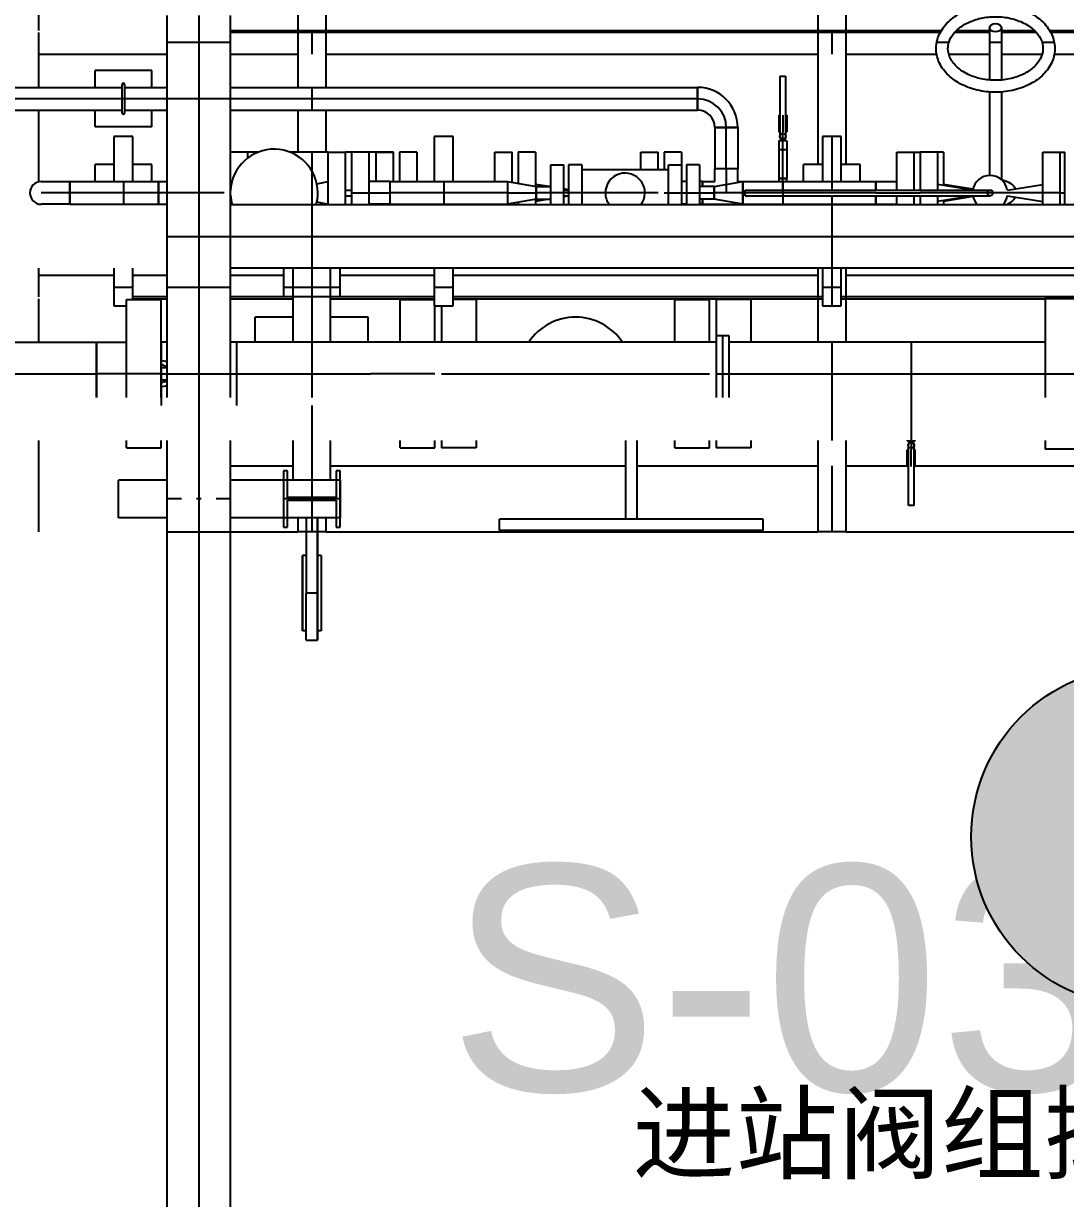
# Model space of a CAD drawing. Header units: inches. Extents: x 517790 to 538444, y 301815 to 302461.
# Drawn here: x 517888.781 to 517891.391, y 302319.896 to 302322.84 of the extents above; entities that cross this region are included whole.
import ezdxf

# ---------------------------------------------------------------- set-up
doc = ezdxf.new("R2010")
doc.units = ezdxf.units.IN
doc.header["$MEASUREMENT"] = 0
doc.layers.add('电气-接地设计-接地线', color=3, linetype='接地线')
doc.layers.add('硅胶总平面底图 工艺装置区', color=253, linetype='Continuous')
doc.styles.add('EESLTYPE', font='TXT.shx')
doc.styles.get("Standard").update_dxf_attribs({"font": 'arial.ttf'})
doc.linetypes.add('接地线', pattern='A,500,["/",EESLTYPE,S=200,R=0,X=0,Y=-100],-200,60,-200', length=960)

# ---------------------------------------------------------------- blocks, each defined once
blk = doc.blocks.new('PTJD2')
at = {"linetype": 'Continuous'}
blk.add_hatch(color=0, dxfattribs=at).paths.add_polyline_path([(150, 0, 1), (-150, 0, 1)])
at = {"color": 0, "linetype": 'Continuous'}
blk.add_circle((0, 0), 150, dxfattribs=at)

msp = doc.modelspace()

# ---------------------------------------------------------------- linework, layer by layer
at = {"layer": '硅胶总平面底图 工艺装置区', "color": 253, "linetype": 'Continuous', "lineweight": -3}
for p, q in [((517888.8187, 302323.344), (517888.8187, 302322.8231)), ((517889.4677, 302322.9971), (517889.4677, 302322.6802)), ((517890.7704, 302322.9971), (517890.7704, 302322.4866)), ((517890.8412, 302322.9971), (517890.8412, 302322.4866)), ((517889.5385, 302322.8907), (517889.5385, 302322.6802)), ((517889.1405, 302321.9033), (517889.1405, 302322.8608)), ((517889.2199, 302322.8608), (517889.2199, 302321.9033)), ((517889.2993, 302321.9033), (517889.2993, 302322.8608)), ((517888.8187, 302322.8174), (517888.8187, 302322.6802)), ((517889.2993, 302322.8231), (517891.0804, 302322.8231)), ((517891.0772, 302322.8174), (517889.2993, 302322.8174)), ((517889.5031, 302322.8231), (517889.5031, 302322.7636)), ((517890.8058, 302322.8231), (517890.8058, 302322.7636)), ((517891.201, 302322.8174), (517891.113, 302322.8174)), ((517891.1184, 302322.8231), (517891.201, 302322.8231)), ((517891.201, 302322.8296), (517891.201, 302322.6986)), ((517891.2307, 302322.8296), (517891.2307, 302322.6986)), ((517891.2307, 302322.8231), (517891.3133, 302322.8231)), ((517891.3187, 302322.8174), (517891.2307, 302322.8174)), ((517891.3513, 302322.8231), (517891.5153, 302322.8231)), ((517891.5179, 302322.8174), (517891.3545, 302322.8174)), ((517889.1405, 302322.7934), (517889.2993, 302322.7934)), ((517891.0687, 302322.7934), (517891.0993, 302322.7934)), ((517891.201, 302322.7934), (517891.2307, 302322.7934)), ((517891.3324, 302322.7934), (517891.363, 302322.7934)), ((517888.8187, 302322.7636), (517889.1405, 302322.7636)), ((517889.2993, 302322.7636), (517889.4677, 302322.7636)), ((517889.5385, 302322.7636), (517890.7704, 302322.7636)), ((517890.8412, 302322.7636), (517891.0684, 302322.7636)), ((517891.0988, 302322.7636), (517891.201, 302322.7636)), ((517891.2307, 302322.7636), (517891.3329, 302322.7636)), ((517891.3633, 302322.7636), (517891.5458, 302322.7636)), ((517889.1019, 302322.7226), (517888.9603, 302322.7226)), ((517888.9603, 302322.6802), (517888.9603, 302322.7226)), ((517889.1019, 302322.6802), (517889.1019, 302322.7226)), ((517890.676, 302322.7084), (517890.6831, 302322.7084)), ((517890.676, 302322.7084), (517890.676, 302322.5574)), ((517890.6831, 302322.7084), (517890.6902, 302322.7084)), ((517890.6902, 302322.7084), (517890.6902, 302322.5574)), ((517888.7521, 302322.6802), (517889.0283, 302322.6802)), ((517889.0283, 302322.6159), (517889.0283, 302322.6876)), ((517889.034, 302322.6876), (517889.034, 302322.6159)), ((517889.034, 302322.6802), (517889.1405, 302322.6802)), ((517889.2993, 302322.6802), (517890.4696, 302322.6802)), ((517889.5031, 302322.6802), (517889.5031, 302322.6233)), ((517890.4696, 302322.6233), (517890.4696, 302322.6802)), ((517890.4696, 302322.6802), (517890.4696, 302322.6233)), ((517891.201, 302322.6688), (517891.201, 302322.4596)), ((517891.2307, 302322.6688), (517891.2307, 302322.4492)), ((517889.0283, 302322.6518), (517888.7521, 302322.6518)), ((517889.034, 302322.6518), (517889.0283, 302322.6518)), ((517889.1405, 302322.6518), (517889.034, 302322.6518)), ((517889.2993, 302322.6518), (517889.1405, 302322.6518)), ((517890.4696, 302322.6518), (517889.2993, 302322.6518)), ((517890.4696, 302322.6518), (517890.4696, 302322.6518)), ((517890.4696, 302322.6518), (517890.4696, 302322.6518)), ((517888.7521, 302322.6233), (517889.0283, 302322.6233)), ((517888.8187, 302322.6233), (517888.8187, 302322.4435)), ((517888.9603, 302322.581), (517888.9603, 302322.6233)), ((517889.034, 302322.6233), (517889.1405, 302322.6233)), ((517889.1019, 302322.581), (517889.1019, 302322.6233)), ((517889.2993, 302322.6233), (517890.4696, 302322.6233)), ((517889.4677, 302322.6233), (517889.4677, 302322.5177)), ((517889.5385, 302322.6233), (517889.5385, 302322.5177)), ((517890.673, 302322.6105), (517890.676, 302322.6105)), ((517890.673, 302322.6105), (517890.673, 302322.5685)), ((517890.6831, 302322.6105), (517890.6831, 302322.5685)), ((517890.6902, 302322.6105), (517890.6932, 302322.6105)), ((517890.6932, 302322.6105), (517890.6932, 302322.5685)), ((517889.1019, 302322.581), (517888.9603, 302322.581)), ((517890.57, 302322.5798), (517890.513, 302322.5798)), ((517890.513, 302322.5798), (517890.513, 302322.4757)), ((517890.513, 302322.5798), (517890.57, 302322.5798)), ((517890.5415, 302322.4757), (517890.5415, 302322.5798)), ((517890.5415, 302322.5798), (517890.5415, 302322.5798)), ((517890.5415, 302322.5798), (517890.5415, 302322.5798)), ((517890.57, 302322.5798), (517890.57, 302322.4757)), ((517890.676, 302322.5902), (517890.673, 302322.5902)), ((517890.6932, 302322.5902), (517890.6902, 302322.5902)), ((517889.0075, 302322.5574), (517889.0075, 302322.4442)), ((517889.0075, 302322.5574), (517889.0075, 302322.4442)), ((517889.0547, 302322.5574), (517889.0075, 302322.5574)), ((517889.0547, 302322.5574), (517889.0075, 302322.5574)), ((517889.0547, 302322.4442), (517889.0547, 302322.5574)), ((517889.0547, 302322.4442), (517889.0547, 302322.5574)), ((517889.8571, 302322.5574), (517889.8099, 302322.5574)), ((517889.8571, 302322.5574), (517889.8099, 302322.5574)), ((517889.8099, 302322.5574), (517889.8099, 302322.4442)), ((517889.8099, 302322.5574), (517889.8099, 302322.4442)), ((517889.8571, 302322.4442), (517889.8571, 302322.5574)), ((517889.8571, 302322.4442), (517889.8571, 302322.5574)), ((517890.673, 302322.5685), (517890.676, 302322.5685)), ((517890.6831, 302322.5462), (517890.673, 302322.5462)), ((517890.673, 302322.5462), (517890.673, 302322.4517)), ((517890.6807, 302322.5495), (517890.6797, 302322.5462)), ((517890.6831, 302322.5685), (517890.6831, 302322.5685)), ((517890.6831, 302322.5685), (517890.6831, 302322.5685)), ((517890.6831, 302322.5462), (517890.6831, 302322.5685)), ((517890.6831, 302322.5245), (517890.6831, 302322.5462)), ((517890.6932, 302322.5462), (517890.6831, 302322.5462)), ((517890.6855, 302322.5495), (517890.6865, 302322.5462)), ((517890.6902, 302322.5685), (517890.6932, 302322.5685)), ((517890.6932, 302322.5462), (517890.6932, 302322.4517)), ((517890.7822, 302322.5574), (517890.7822, 302322.4442)), ((517890.7822, 302322.5574), (517890.7822, 302322.4442)), ((517890.8294, 302322.5574), (517890.7822, 302322.5574)), ((517890.8294, 302322.5574), (517890.7822, 302322.5574)), ((517890.8058, 302322.5574), (517890.8058, 302322.4442)), ((517890.8294, 302322.4442), (517890.8294, 302322.5574)), ((517890.8294, 302322.4442), (517890.8294, 302322.5574)), ((517889.3417, 302322.5177), (517889.2993, 302322.5177)), ((517889.3686, 302322.5177), (517889.2993, 302322.5177)), ((517889.3417, 302322.5177), (517889.3417, 302322.5024)), ((517889.5437, 302322.5177), (517889.4488, 302322.5177)), ((517889.5031, 302322.5177), (517889.5031, 302322.0421)), ((517889.5437, 302322.4158), (517889.5437, 302322.5177)), ((517889.5437, 302322.5177), (517889.5871, 302322.5177)), ((517889.6022, 302322.5177), (517889.5871, 302322.5177)), ((517889.5871, 302322.4158), (517889.5871, 302322.5177)), ((517889.6022, 302322.5177), (517889.6022, 302322.4158)), ((517889.6457, 302322.5177), (517889.6022, 302322.5177)), ((517889.708, 302322.5177), (517889.6457, 302322.5177)), ((517889.6457, 302322.5177), (517889.6457, 302322.4158)), ((517889.6645, 302322.4442), (517889.6645, 302322.5177)), ((517889.6645, 302322.5177), (517889.708, 302322.5177)), ((517889.708, 302322.4442), (517889.708, 302322.5177)), ((517889.7231, 302322.5177), (517889.7231, 302322.4442)), ((517889.7665, 302322.5177), (517889.7231, 302322.5177)), ((517889.7665, 302322.5177), (517889.7665, 302322.4442)), ((517889.9612, 302322.4442), (517889.9612, 302322.5177)), ((517889.9612, 302322.5177), (517890.0047, 302322.5177)), ((517890.0047, 302322.4423), (517890.0047, 302322.5177)), ((517890.0198, 302322.5177), (517890.0198, 302322.4396)), ((517890.0632, 302322.5177), (517890.0198, 302322.5177)), ((517890.0632, 302322.5177), (517890.0632, 302322.4319)), ((517890.3271, 302322.4748), (517890.3271, 302322.5177)), ((517890.3271, 302322.5177), (517890.3706, 302322.5177)), ((517890.3706, 302322.4748), (517890.3706, 302322.5177)), ((517890.3857, 302322.5177), (517890.3857, 302322.4748)), ((517890.4291, 302322.5177), (517890.3857, 302322.5177)), ((517890.4291, 302322.5177), (517890.4291, 302322.4862)), ((517890.673, 302322.5245), (517890.6932, 302322.5245)), ((517890.6831, 302322.4517), (517890.6831, 302322.5245)), ((517890.9684, 302322.4228), (517890.9684, 302322.5177)), ((517890.9684, 302322.5177), (517891.0118, 302322.5177)), ((517891.0118, 302322.5177), (517891.0269, 302322.5177)), ((517891.0118, 302322.4228), (517891.0118, 302322.5177)), ((517891.0269, 302322.5177), (517891.0269, 302322.4228)), ((517891.0704, 302322.5177), (517891.0269, 302322.5177)), ((517891.0855, 302322.5177), (517891.0704, 302322.5177)), ((517891.0704, 302322.5177), (517891.0704, 302322.4228)), ((517891.0855, 302322.5177), (517891.0855, 302322.4878)), ((517891.3343, 302322.4158), (517891.3343, 302322.5177)), ((517891.3343, 302322.5177), (517891.3777, 302322.5177)), ((517891.3777, 302322.5177), (517891.3897, 302322.5177)), ((517891.3777, 302322.4158), (517891.3777, 302322.5177)), ((517891.3897, 302322.4878), (517891.3897, 302322.5177)), ((517889.0075, 302322.4866), (517888.9603, 302322.4866)), ((517888.9603, 302322.4442), (517888.9603, 302322.4866)), ((517889.1019, 302322.4866), (517889.0547, 302322.4866)), ((517889.1019, 302322.4442), (517889.1019, 302322.4866)), ((517890.1015, 302322.4158), (517890.1015, 302322.4862)), ((517890.1015, 302322.4862), (517890.1345, 302322.4862)), ((517890.1345, 302322.4158), (517890.1345, 302322.4862)), ((517890.1465, 302322.4862), (517890.1465, 302322.4158)), ((517890.1795, 302322.4862), (517890.1465, 302322.4862)), ((517890.1795, 302322.4862), (517890.1795, 302322.4158)), ((517890.3967, 302322.4158), (517890.3967, 302322.4862)), ((517890.3967, 302322.4862), (517890.4297, 302322.4862)), ((517890.4297, 302322.4158), (517890.4297, 302322.4862)), ((517890.4417, 302322.4862), (517890.4417, 302322.4158)), ((517890.4747, 302322.4862), (517890.4417, 302322.4862)), ((517890.4747, 302322.4862), (517890.4747, 302322.4158)), ((517890.7822, 302322.4866), (517890.735, 302322.4866)), ((517890.735, 302322.4442), (517890.735, 302322.4866)), ((517890.8766, 302322.4866), (517890.8294, 302322.4866)), ((517890.8766, 302322.4442), (517890.8766, 302322.4866)), ((517891.0855, 302322.4878), (517891.0855, 302322.4347)), ((517891.3897, 302322.3857), (517891.3897, 302322.4878)), ((517890.1795, 302322.4748), (517890.3967, 302322.4748)), ((517890.5415, 302322.4757), (517890.513, 302322.4757)), ((517890.513, 302322.4442), (517890.513, 302322.4757)), ((517890.57, 302322.4757), (517890.513, 302322.4757)), ((517890.5415, 302322.4757), (517890.5415, 302322.4757)), ((517890.5415, 302322.4757), (517890.5415, 302322.437)), ((517890.57, 302322.4757), (517890.5415, 302322.4757)), ((517890.57, 302322.4442), (517890.57, 302322.4757)), ((517888.8253, 302322.4442), (517888.8973, 302322.4442)), ((517888.8973, 302322.4442), (517888.8973, 302322.3873)), ((517888.8973, 302322.4442), (517889.1193, 302322.4442)), ((517888.8973, 302322.3873), (517888.8973, 302322.4442)), ((517889.0311, 302322.4442), (517889.0311, 302322.3873)), ((517889.1193, 302322.4442), (517889.1193, 302322.3873)), ((517889.1193, 302322.4158), (517889.1193, 302322.4442)), ((517889.1193, 302322.4442), (517889.1405, 302322.4442)), ((517889.3016, 302322.4384), (517889.2993, 302322.4388)), ((517889.5159, 302322.4384), (517889.5437, 302322.4442)), ((517889.5437, 302322.4158), (517889.5437, 302322.4442)), ((517889.6982, 302322.4442), (517889.6457, 302322.4442)), ((517889.6982, 302322.4442), (517889.6982, 302322.3873)), ((517889.6982, 302322.4442), (517889.9935, 302322.4442)), ((517889.6982, 302322.4442), (517889.6982, 302322.4158)), ((517889.8335, 302322.4442), (517889.8335, 302322.3873)), ((517889.9935, 302322.4442), (517889.9935, 302322.4158)), ((517889.9935, 302322.4442), (517890.0655, 302322.4315)), ((517889.9935, 302322.4442), (517889.9935, 302322.3873)), ((517890.098, 302322.4315), (517890.0632, 302322.4372)), ((517890.0655, 302322.4315), (517890.0655, 302322.4158)), ((517890.0655, 302322.4158), (517890.0655, 302322.4315)), ((517890.0655, 302322.4315), (517890.1015, 302322.4315)), ((517890.1465, 302322.4237), (517890.1345, 302322.4256)), ((517890.4417, 302322.4442), (517890.4297, 302322.4442)), ((517890.4816, 302322.4442), (517890.4747, 302322.4442)), ((517890.5107, 302322.4315), (517890.4747, 302322.4315)), ((517890.4816, 302322.4315), (517890.4816, 302322.4442)), ((517890.4816, 302322.4442), (517890.513, 302322.4442)), ((517890.4816, 302322.4442), (517890.4816, 302322.4315)), ((517890.5107, 302322.4315), (517890.5827, 302322.4442)), ((517890.5107, 302322.4315), (517890.5107, 302322.4158)), ((517890.5107, 302322.4158), (517890.5107, 302322.4315)), ((517890.5415, 302322.437), (517890.5415, 302322.4158)), ((517890.57, 302322.4442), (517890.5827, 302322.4442)), ((517890.5827, 302322.4442), (517890.5827, 302322.3873)), ((517890.5827, 302322.4442), (517890.9159, 302322.4442)), ((517890.5827, 302322.4158), (517890.5827, 302322.4442)), ((517890.6831, 302322.4517), (517890.673, 302322.4517)), ((517890.673, 302322.4517), (517890.6831, 302322.4517)), ((517890.673, 302322.4517), (517890.673, 302322.4442)), ((517890.6932, 302322.4517), (517890.6831, 302322.4517)), ((517890.6831, 302322.4517), (517890.6831, 302322.4517)), ((517890.6831, 302322.4517), (517890.6831, 302322.4517)), ((517890.6831, 302322.4442), (517890.6831, 302322.4517)), ((517890.6831, 302322.4517), (517890.6932, 302322.4517)), ((517890.6831, 302322.4158), (517890.6831, 302322.4442)), ((517890.6831, 302322.4442), (517890.6831, 302322.3873)), ((517890.6932, 302322.4442), (517890.6932, 302322.4517)), ((517890.8058, 302322.4442), (517890.8058, 302322.4228)), ((517890.9159, 302322.4442), (517890.9159, 302322.4228)), ((517890.9159, 302322.4228), (517890.9159, 302322.4442)), ((517890.9159, 302322.4442), (517890.9684, 302322.4442)), ((517891.1587, 302322.4228), (517891.0704, 302322.4372)), ((517891.1594, 302322.425), (517891.0855, 302322.4371)), ((517891.2456, 302322.4228), (517891.3343, 302322.4372)), ((517888.8973, 302322.4158), (517888.8253, 302322.4158)), ((517888.8972, 302322.4158), (517888.8973, 302322.4158)), ((517889.1193, 302322.4158), (517888.8973, 302322.4158)), ((517888.8973, 302322.4158), (517888.8973, 302322.4158)), ((517889.1405, 302322.4158), (517889.1193, 302322.4158)), ((517889.1193, 302322.3873), (517889.1193, 302322.4158)), ((517889.2152, 302322.4158), (517889.1405, 302322.4158)), ((517889.2832, 302322.4158), (517889.2152, 302322.4158)), ((517889.5437, 302322.3857), (517889.5437, 302322.4158)), ((517889.5437, 302322.3873), (517889.5437, 302322.4158)), ((517889.5871, 302322.4228), (517889.6022, 302322.4228)), ((517889.5871, 302322.3857), (517889.5871, 302322.4158)), ((517889.5871, 302322.4087), (517889.6022, 302322.4087)), ((517889.6022, 302322.4158), (517889.6982, 302322.4158)), ((517889.6022, 302322.4158), (517889.6022, 302322.3857)), ((517889.6457, 302322.4158), (517889.6457, 302322.3857)), ((517889.9935, 302322.4158), (517889.6982, 302322.4158)), ((517889.6982, 302322.4158), (517889.6982, 302322.3873)), ((517889.9935, 302322.4158), (517890.0655, 302322.4158)), ((517889.9935, 302322.4158), (517889.9935, 302322.3873)), ((517890.0655, 302322.4), (517889.9935, 302322.3873)), ((517890.098, 302322.4), (517890.0632, 302322.3943)), ((517890.0632, 302322.3996), (517890.0632, 302322.3857)), ((517890.0655, 302322.4158), (517890.0655, 302322.4)), ((517890.1345, 302322.4158), (517890.0655, 302322.4158)), ((517890.0655, 302322.4), (517890.0655, 302322.4158)), ((517890.0655, 302322.4), (517890.1015, 302322.4)), ((517890.1015, 302322.3857), (517890.1015, 302322.4158)), ((517890.1345, 302322.4228), (517890.1465, 302322.4228)), ((517890.1345, 302322.3857), (517890.1345, 302322.4158)), ((517890.1465, 302322.4158), (517890.1345, 302322.4158)), ((517890.1345, 302322.4087), (517890.1465, 302322.4087)), ((517890.1465, 302322.4079), (517890.1345, 302322.4059)), ((517890.3706, 302322.4158), (517890.1465, 302322.4158)), ((517890.1465, 302322.4158), (517890.1465, 302322.3857)), ((517890.1795, 302322.4158), (517890.1795, 302322.3857)), ((517890.3857, 302322.4158), (517890.4297, 302322.4158)), ((517890.3967, 302322.3857), (517890.3967, 302322.4158)), ((517890.4297, 302322.3857), (517890.4297, 302322.4158)), ((517890.4297, 302322.4158), (517890.4417, 302322.4158)), ((517890.4417, 302322.4158), (517890.5107, 302322.4158)), ((517890.4417, 302322.4158), (517890.4417, 302322.3857)), ((517890.4747, 302322.4158), (517890.4747, 302322.3857)), ((517890.5107, 302322.4), (517890.4747, 302322.4)), ((517890.4816, 302322.3873), (517890.4816, 302322.4)), ((517890.4816, 302322.4), (517890.4816, 302322.3873)), ((517890.5107, 302322.4158), (517890.5107, 302322.4)), ((517890.5827, 302322.4158), (517890.5107, 302322.4158)), ((517890.5107, 302322.4), (517890.5107, 302322.4158)), ((517890.5827, 302322.3873), (517890.5107, 302322.4)), ((517890.5887, 302322.4158), (517890.5827, 302322.4158)), ((517890.5827, 302322.3873), (517890.5827, 302322.4158)), ((517890.5887, 302322.4158), (517890.5887, 302322.4228)), ((517890.5887, 302322.4228), (517891.2023, 302322.4228)), ((517890.9159, 302322.4158), (517890.5887, 302322.4158)), ((517890.5887, 302322.4087), (517890.5887, 302322.4158)), ((517890.5887, 302322.4087), (517891.2023, 302322.4087)), ((517890.8058, 302322.4087), (517890.8058, 302322.3873)), ((517890.9159, 302322.4158), (517891.0118, 302322.4158)), ((517890.9159, 302322.4087), (517890.9159, 302322.3873)), ((517890.9159, 302322.3873), (517890.9159, 302322.4087)), ((517890.9684, 302322.3857), (517890.9684, 302322.4087)), ((517891.0118, 302322.4158), (517891.0269, 302322.4158)), ((517891.0118, 302322.3857), (517891.0118, 302322.4087)), ((517891.3777, 302322.4158), (517891.0269, 302322.4158)), ((517891.0269, 302322.4087), (517891.0269, 302322.3857)), ((517891.0704, 302322.4087), (517891.0704, 302322.3857)), ((517891.1587, 302322.4087), (517891.0704, 302322.3943)), ((517891.1594, 302322.4065), (517891.0855, 302322.3944)), ((517891.0855, 302322.3968), (517891.0855, 302322.3857)), ((517891.2456, 302322.4087), (517891.3343, 302322.3943)), ((517891.3343, 302322.3857), (517891.3343, 302322.4158)), ((517891.3777, 302322.4158), (517891.3897, 302322.4158)), ((517891.3777, 302322.3857), (517891.3777, 302322.4158)), ((517888.8187, 302322.3881), (517888.8187, 302322.3857)), ((517888.8973, 302322.3873), (517888.8253, 302322.3873)), ((517888.8973, 302322.3873), (517889.1193, 302322.3873)), ((517888.9603, 302322.3857), (517888.9603, 302322.3873)), ((517889.0075, 302322.3873), (517889.0075, 302322.3857)), ((517889.0075, 302322.3873), (517889.0075, 302322.3857)), ((517889.0547, 302322.3857), (517889.0547, 302322.3873)), ((517889.0547, 302322.3857), (517889.0547, 302322.3873)), ((517889.1019, 302322.3857), (517889.1019, 302322.3873)), ((517889.1193, 302322.3873), (517889.1405, 302322.3873)), ((517889.3016, 302322.3931), (517889.2993, 302322.3927)), ((517891.4959, 302322.3857), (517889.2993, 302322.3857)), ((517889.5159, 302322.3931), (517889.5437, 302322.3873)), ((517889.6982, 302322.3873), (517889.6457, 302322.3873)), ((517889.6645, 302322.3857), (517889.6645, 302322.3873)), ((517889.6982, 302322.3873), (517889.9935, 302322.3873)), ((517889.708, 302322.3857), (517889.708, 302322.3873)), ((517889.7231, 302322.3873), (517889.7231, 302322.3857)), ((517889.7665, 302322.3873), (517889.7665, 302322.3857)), ((517889.8099, 302322.3873), (517889.8099, 302322.3857)), ((517889.8099, 302322.3873), (517889.8099, 302322.3857)), ((517889.8571, 302322.3857), (517889.8571, 302322.3873)), ((517889.8571, 302322.3857), (517889.8571, 302322.3873)), ((517889.9612, 302322.3857), (517889.9612, 302322.3873)), ((517890.0047, 302322.3857), (517890.0047, 302322.3892)), ((517890.0198, 302322.3919), (517890.0198, 302322.3857)), ((517890.4417, 302322.3873), (517890.4297, 302322.3873)), ((517890.4816, 302322.3873), (517890.4747, 302322.3873)), ((517890.4816, 302322.3873), (517890.5827, 302322.3873)), ((517890.5827, 302322.3873), (517890.9159, 302322.3873)), ((517890.735, 302322.3857), (517890.735, 302322.3873)), ((517890.7822, 302322.3873), (517890.7822, 302322.3857)), ((517890.7822, 302322.3873), (517890.7822, 302322.3857)), ((517890.8058, 302322.3873), (517890.8058, 302322.1326)), ((517890.8294, 302322.3857), (517890.8294, 302322.3873)), ((517890.8294, 302322.3857), (517890.8294, 302322.3873)), ((517890.8766, 302322.3857), (517890.8766, 302322.3873)), ((517890.9159, 302322.3873), (517890.9684, 302322.3873)), ((517889.1405, 302322.3063), (517889.2993, 302322.3063)), ((517889.2993, 302322.3063), (517891.4959, 302322.3063)), ((517888.8187, 302322.2268), (517888.8187, 302322.1557)), ((517889.0075, 302322.2268), (517889.0075, 302322.1326)), ((517889.0075, 302322.2268), (517889.0075, 302322.1326)), ((517889.0547, 302322.1485), (517889.0547, 302322.2268)), ((517889.0547, 302322.1485), (517889.0547, 302322.2268)), ((517891.4959, 302322.2268), (517889.2993, 302322.2268)), ((517889.4323, 302322.2268), (517889.4323, 302322.1562)), ((517889.4323, 302322.2268), (517889.4323, 302322.1562)), ((517889.4559, 302322.2268), (517889.4559, 302322.0421)), ((517889.4559, 302322.2268), (517889.4559, 302322.0421)), ((517889.5503, 302322.0421), (517889.5503, 302322.2268)), ((517889.5503, 302322.0421), (517889.5503, 302322.2268)), ((517889.5739, 302322.1562), (517889.5739, 302322.2268)), ((517889.5739, 302322.1562), (517889.5739, 302322.2268)), ((517889.8099, 302322.2268), (517889.8099, 302322.1326)), ((517889.8099, 302322.2268), (517889.8099, 302322.1326)), ((517889.8571, 302322.1326), (517889.8571, 302322.2268)), ((517889.8571, 302322.1326), (517889.8571, 302322.2268)), ((517890.7704, 302322.2268), (517890.7704, 302322.0421)), ((517890.7822, 302322.2268), (517890.7822, 302322.1326)), ((517890.7822, 302322.2268), (517890.7822, 302322.1326)), ((517890.8294, 302322.1326), (517890.8294, 302322.2268)), ((517890.8294, 302322.1326), (517890.8294, 302322.2268)), ((517890.8412, 302322.2268), (517890.8412, 302322.0421)), ((517888.8187, 302322.2095), (517889.0075, 302322.2095)), ((517889.0547, 302322.2095), (517889.1405, 302322.2095)), ((517889.2993, 302322.2095), (517889.4323, 302322.2095)), ((517889.5739, 302322.2095), (517889.8099, 302322.2095)), ((517889.8571, 302322.2095), (517890.7704, 302322.2095)), ((517890.8412, 302322.2095), (517891.5709, 302322.2095)), ((517889.0075, 302322.1798), (517889.0547, 302322.1798)), ((517889.1405, 302322.1798), (517889.2993, 302322.1798)), ((517889.4323, 302322.1798), (517889.5739, 302322.1798)), ((517889.8099, 302322.1798), (517889.8571, 302322.1798)), ((517890.7822, 302322.1798), (517890.8294, 302322.1798)), ((517888.8187, 302322.15), (517888.8187, 302322.0421)), ((517889.0075, 302322.1326), (517889.0387, 302322.1326)), ((517889.0075, 302322.1326), (517889.0387, 302322.1326)), ((517889.0387, 302321.9626), (517889.0387, 302322.1485)), ((517889.0387, 302322.1485), (517889.1256, 302322.1485)), ((517889.1405, 302322.1557), (517889.0547, 302322.1557)), ((517889.0547, 302322.15), (517889.1405, 302322.15)), ((517889.1256, 302321.9626), (517889.1256, 302322.1485)), ((517889.4559, 302322.1557), (517889.2993, 302322.1557)), ((517889.2993, 302322.15), (517889.4559, 302322.15)), ((517889.4323, 302322.1562), (517889.5739, 302322.1562)), ((517889.4323, 302322.1562), (517889.5739, 302322.1562)), ((517889.8099, 302322.1557), (517889.5503, 302322.1557)), ((517889.5503, 302322.15), (517889.8099, 302322.15)), ((517889.7248, 302322.0421), (517889.7248, 302322.1485)), ((517889.7248, 302322.1485), (517889.8099, 302322.1485)), ((517889.8099, 302322.1326), (517889.8571, 302322.1326)), ((517889.8099, 302322.1326), (517889.8571, 302322.1326)), ((517889.8117, 302322.0421), (517889.8117, 302322.1326)), ((517889.8282, 302322.1326), (517889.8282, 302322.0421)), ((517890.7822, 302322.1557), (517889.8571, 302322.1557)), ((517889.8571, 302322.15), (517890.7822, 302322.15)), ((517889.9151, 302322.1485), (517889.8571, 302322.1485)), ((517889.9151, 302322.1485), (517889.9151, 302322.0421)), ((517890.4127, 302322.0421), (517890.4127, 302322.1485)), ((517890.4127, 302322.1485), (517890.4996, 302322.1485)), ((517890.4996, 302322.0421), (517890.4996, 302322.1485)), ((517890.5161, 302322.1485), (517890.5161, 302322.0421)), ((517890.603, 302322.1485), (517890.5161, 302322.1485)), ((517890.603, 302322.1485), (517890.603, 302322.0421)), ((517890.7822, 302322.1326), (517890.8294, 302322.1326)), ((517890.7822, 302322.1326), (517890.8294, 302322.1326)), ((517891.5709, 302322.1557), (517890.8294, 302322.1557)), ((517890.8294, 302322.15), (517891.3405, 302322.15)), ((517891.3405, 302322.1514), (517891.3405, 302321.9033)), ((517891.3405, 302322.1514), (517891.5709, 302322.1514)), ((517889.3615, 302322.0421), (517889.3615, 302322.1042)), ((517889.4559, 302322.1042), (517889.3615, 302322.1042)), ((517889.6447, 302322.1042), (517889.5503, 302322.1042)), ((517889.6447, 302322.0421), (517889.6447, 302322.1042)), ((517888.7479, 302322.0421), (517888.9637, 302322.0421)), ((517888.9637, 302321.9626), (517888.9637, 302322.0421)), ((517888.9637, 302322.0421), (517889.0387, 302322.0421)), ((517888.9637, 302322.0421), (517888.9637, 302321.9033)), ((517889.1255, 302322.0421), (517889.1255, 302321.8832)), ((517889.1405, 302322.0421), (517889.1256, 302322.0421)), ((517890.5169, 302322.0421), (517889.2993, 302322.0421)), ((517889.3143, 302322.0421), (517889.3143, 302321.8832)), ((517889.5031, 302322.0421), (517889.5031, 302321.9033)), ((517890.5169, 302321.9033), (517890.5169, 302322.0579)), ((517890.5328, 302322.0579), (517890.5169, 302322.0579)), ((517890.5328, 302321.9033), (517890.5328, 302322.0579)), ((517890.5487, 302322.0579), (517890.5328, 302322.0579)), ((517890.5487, 302321.9033), (517890.5487, 302322.0579)), ((517891.3405, 302322.0421), (517890.5487, 302322.0421)), ((517890.8058, 302322.0421), (517890.8058, 302321.7954)), ((517891.0047, 302322.0421), (517891.0047, 302321.8832)), ((517888.7479, 302321.9626), (517888.9637, 302321.9626)), ((517889.1256, 302321.9626), (517888.9637, 302321.9626)), ((517888.9637, 302321.9033), (517888.9637, 302321.9626)), ((517888.9637, 302321.9626), (517888.9637, 302321.9626)), ((517888.9637, 302321.9626), (517888.9637, 302321.9626)), ((517889.0387, 302321.9033), (517889.0387, 302321.9626)), ((517889.1256, 302321.9784), (517889.1405, 302321.9784)), ((517889.1256, 302321.9033), (517889.1256, 302321.9626)), ((517889.1256, 302321.9626), (517889.3143, 302321.9626)), ((517889.3143, 302321.9626), (517889.3143, 302321.9626)), ((517889.3143, 302321.9626), (517889.3143, 302321.9626)), ((517889.3143, 302321.9626), (517889.6499, 302321.9626)), ((517889.8117, 302321.9626), (517889.6499, 302321.9626)), ((517889.8282, 302321.9626), (517890.4996, 302321.9626)), ((517890.5161, 302321.9626), (517890.678, 302321.9626)), ((517890.678, 302321.9626), (517891.0047, 302321.9626)), ((517891.0047, 302321.9626), (517891.0047, 302321.9626)), ((517891.0047, 302321.9626), (517891.0047, 302321.9626)), ((517891.0047, 302321.9626), (517891.0047, 302321.9267)), ((517891.0047, 302321.9626), (517892.3892, 302321.9626)), ((517889.1256, 302321.9469), (517889.1405, 302321.9469)), ((517891.0047, 302321.9267), (517891.0047, 302321.7944)), ((517891.0047, 302321.9267), (517891.0047, 302321.9267)), ((517891.0047, 302321.9267), (517891.0047, 302321.9267)), ((517889.2199, 302321.9033), (517889.2199, 302321.7954)), ((517889.5031, 302321.8832), (517889.5031, 302321.5662)), ((517888.8187, 302321.7954), (517888.8187, 302321.5662)), ((517889.0387, 302321.7768), (517889.0387, 302321.7954)), ((517889.0387, 302321.7768), (517889.1256, 302321.7768)), ((517889.1256, 302321.7768), (517889.1256, 302321.7954)), ((517889.1405, 302319.1388), (517889.1405, 302321.7954)), ((517889.2199, 302321.7954), (517889.2199, 302319.1388)), ((517889.2993, 302319.1388), (517889.2993, 302321.7954)), ((517889.4559, 302321.7954), (517889.4559, 302321.696)), ((517889.4559, 302321.7954), (517889.4559, 302321.696)), ((517889.5503, 302321.696), (517889.5503, 302321.7954)), ((517889.5503, 302321.696), (517889.5503, 302321.7954)), ((517889.7248, 302321.7768), (517889.7248, 302321.7954)), ((517889.7248, 302321.7768), (517889.8117, 302321.7768)), ((517889.8117, 302321.7768), (517889.8117, 302321.7954)), ((517889.8282, 302321.7954), (517889.8282, 302321.7768)), ((517889.9151, 302321.7768), (517889.8282, 302321.7768)), ((517889.9151, 302321.7954), (517889.9151, 302321.7768)), ((517890.2895, 302321.5983), (517890.2895, 302321.7954)), ((517890.3178, 302321.5983), (517890.3178, 302321.7954)), ((517890.4127, 302321.7768), (517890.4127, 302321.7954)), ((517890.4127, 302321.7768), (517890.4996, 302321.7768)), ((517890.4996, 302321.7768), (517890.4996, 302321.7954)), ((517890.5161, 302321.7954), (517890.5161, 302321.7768)), ((517890.603, 302321.7768), (517890.5161, 302321.7768)), ((517890.603, 302321.7954), (517890.603, 302321.7768)), ((517890.7704, 302321.7954), (517890.7704, 302321.5662)), ((517890.8412, 302321.7954), (517890.8412, 302321.5662)), ((517890.9947, 302321.7944), (517890.9947, 302321.7954)), ((517890.9947, 302321.7944), (517891.0148, 302321.7944)), ((517890.9977, 302321.6322), (517890.9977, 302321.7833)), ((517891.0023, 302321.7911), (517891.0013, 302321.7944)), ((517891.0047, 302321.7944), (517891.0047, 302321.7721)), ((517891.0072, 302321.7911), (517891.0082, 302321.7944)), ((517891.0118, 302321.6322), (517891.0118, 302321.7833)), ((517891.0148, 302321.7944), (517891.0148, 302321.7954)), ((517891.3405, 302321.7954), (517891.3405, 302321.7738)), ((517890.9977, 302321.7721), (517890.9947, 302321.7721)), ((517890.9947, 302321.7302), (517890.9947, 302321.7721)), ((517890.9947, 302321.7504), (517890.9977, 302321.7504)), ((517891.0047, 302321.7721), (517891.0047, 302321.7721)), ((517891.0047, 302321.7721), (517891.0047, 302321.7721)), ((517891.0047, 302321.7302), (517891.0047, 302321.7721)), ((517891.0148, 302321.7721), (517891.0118, 302321.7721)), ((517891.0118, 302321.7504), (517891.0148, 302321.7504)), ((517891.0148, 302321.7302), (517891.0148, 302321.7721)), ((517891.6491, 302321.7738), (517891.3405, 302321.7738)), ((517889.2993, 302321.7314), (517889.4559, 302321.7314)), ((517889.4323, 302321.7196), (517889.4323, 302321.578)), ((517889.4418, 302321.7196), (517889.4323, 302321.7196)), ((517889.4418, 302321.6521), (517889.4418, 302321.7196)), ((517889.5503, 302321.7314), (517890.2895, 302321.7314)), ((517889.5645, 302321.7196), (517889.5645, 302321.6521)), ((517889.5739, 302321.7196), (517889.5645, 302321.7196)), ((517889.5739, 302321.578), (517889.5739, 302321.7196)), ((517890.3178, 302321.7314), (517890.7704, 302321.7314)), ((517890.8058, 302321.7314), (517890.8058, 302321.5662)), ((517890.8412, 302321.7314), (517890.9947, 302321.7314)), ((517890.9977, 302321.7302), (517890.9947, 302321.7302)), ((517891.0148, 302321.7302), (517891.0118, 302321.7302)), ((517891.0148, 302321.7314), (517891.5127, 302321.7314)), ((517889.0191, 302321.6016), (517889.0191, 302321.696)), ((517889.1405, 302321.696), (517889.0191, 302321.696)), ((517889.5739, 302321.696), (517889.2993, 302321.696)), ((517889.5739, 302321.696), (517889.5739, 302321.6016)), ((517889.1765, 302321.6488), (517889.1405, 302321.6488)), ((517889.2256, 302321.6488), (517889.2143, 302321.6488)), ((517889.2993, 302321.6488), (517889.2633, 302321.6488)), ((517889.5739, 302321.6488), (517889.4323, 302321.6488)), ((517889.5645, 302321.6521), (517889.4418, 302321.6521)), ((517889.4418, 302321.578), (517889.4418, 302321.6455)), ((517889.4418, 302321.6455), (517889.5645, 302321.6455)), ((517889.5645, 302321.6455), (517889.5645, 302321.578)), ((517891.0047, 302321.6322), (517890.9977, 302321.6322)), ((517891.0118, 302321.6322), (517891.0047, 302321.6322)), ((517889.1405, 302321.6016), (517889.0191, 302321.6016)), ((517889.5739, 302321.6016), (517889.2993, 302321.6016)), ((517889.4677, 302321.6016), (517889.4677, 302321.5662)), ((517889.489, 302321.6016), (517889.489, 302321.4128)), ((517889.489, 302321.6016), (517889.489, 302321.4128)), ((517889.5173, 302321.4128), (517889.5173, 302321.6016)), ((517889.5173, 302321.6016), (517889.5173, 302321.4128)), ((517889.5385, 302321.6016), (517889.5385, 302321.5662)), ((517889.4323, 302321.578), (517889.4418, 302321.578)), ((517889.5645, 302321.578), (517889.5739, 302321.578)), ((517890.3036, 302321.5983), (517889.9732, 302321.5983)), ((517889.9732, 302321.5699), (517889.9732, 302321.5983)), ((517890.3036, 302321.5699), (517889.9732, 302321.5699)), ((517890.634, 302321.5983), (517890.3036, 302321.5983)), ((517890.634, 302321.5699), (517890.3036, 302321.5699)), ((517890.634, 302321.5699), (517890.634, 302321.5983)), ((517889.1405, 302321.5662), (517889.2993, 302321.5662)), ((517889.2993, 302321.5662), (517889.4677, 302321.5662)), ((517889.5385, 302321.5662), (517889.4677, 302321.5662)), ((517889.5385, 302321.5662), (517890.7704, 302321.5662)), ((517890.8412, 302321.5662), (517890.7704, 302321.5662)), ((517890.8412, 302321.5662), (517891.8867, 302321.5662)), ((517889.4795, 302321.3184), (517889.4795, 302321.5072)), ((517889.4795, 302321.5072), (517889.4795, 302321.3184)), ((517889.489, 302321.5072), (517889.4795, 302321.5072)), ((517889.5267, 302321.5072), (517889.5173, 302321.5072)), ((517889.5267, 302321.5072), (517889.5267, 302321.3184)), ((517889.5267, 302321.5072), (517889.5267, 302321.3184)), ((517889.5173, 302321.4128), (517889.489, 302321.4128)), ((517889.5173, 302321.4128), (517889.489, 302321.4128)), ((517889.489, 302321.2948), (517889.489, 302321.4128)), ((517889.489, 302321.2948), (517889.489, 302321.4128)), ((517889.5173, 302321.4128), (517889.5173, 302321.2948)), ((517889.5173, 302321.2948), (517889.5173, 302321.4128)), ((517889.489, 302321.3184), (517889.4795, 302321.3184)), ((517889.5267, 302321.3184), (517889.5173, 302321.3184)), ((517889.489, 302321.2948), (517889.5173, 302321.2948))]:
    msp.add_line(p, q, dxfattribs=at)
for centre in [(517890.6831, 302322.5574), (517891.2023, 302322.4158), (517891.0047, 302321.7833)]:
    msp.add_circle(centre, 0.00708, dxfattribs=at)
for centre, radius, start, end in [((517889.0311, 302322.6876), 0.00283, 0, 180), ((517890.4696, 302322.5798), 0.1004, 0, 90), ((517890.4696, 302322.5798), 0.0719, 0, 90), ((517889.0311, 302322.6159), 0.00283, 180, 0), ((517890.4696, 302322.5798), 0.0435, 0, 90), ((517890.6831, 302322.5574), 0.00821, 149.5553, 252.9561), ((517890.6831, 302322.5574), 0.00821, 287.0439, 0), ((517890.6831, 302322.5574), 0.00821, 0, 30.4447), ((517889.4087, 302322.4158), 0.1095, 0, 177.21), ((517890.2881, 302322.4158), 0.0496, 322.6427, 180), ((517891.2023, 302322.4158), 0.0438, 9.2208, 170.7082), ((517888.8253, 302322.4158), 0.0285, 90, 270), ((517888.8253, 302322.4158), 0.0285, 90, 270), ((517889.4087, 302322.4158), 0.1095, 182.79, 195.9395), ((517889.4087, 302322.4158), 0.1095, 344.0605, 0), ((517890.2881, 302322.4158), 0.0496, 180, 217.3573), ((517891.2023, 302322.4158), 0.0438, 189.2918, 223.2995), ((517891.2023, 302322.4158), 0.0438, 316.7005, 350.7792), ((517890.1639, 302321.9626), 0.1416, 34.1192, 145.8808), ((517889.1255, 302321.9626), 0.0325, 62.6101, 89.9171), ((517889.1255, 302321.9626), 0.0217, 46.4125, 89.8756), ((517889.1255, 302321.9626), 0.0217, 270.1244, 313.5875), ((517889.1255, 302321.9626), 0.0325, 270.0829, 297.3899), ((517891.0047, 302321.7833), 0.00821, 107.0439, 210.4447), ((517891.0047, 302321.7833), 0.00821, 0, 72.9561), ((517891.0047, 302321.7833), 0.00821, 329.5553, 0)]:
    msp.add_arc(centre, radius, start, end, dxfattribs=at)
msp.add_ellipse((517891.2159, 302322.8296), major_axis=(-0.0149, 0), ratio=0.707107, dxfattribs=at)
for points, knots in [([(517891.0672, 302322.7777), (517891.0672, 302322.7664), (517891.0695, 302322.7552), (517891.074, 302322.7446), (517891.0787, 302322.7337), (517891.0856, 302322.7234), (517891.0943, 302322.7144), (517891.1036, 302322.7047), (517891.1148, 302322.6964), (517891.1274, 302322.6895), (517891.1403, 302322.6825), (517891.1547, 302322.6771), (517891.1699, 302322.6735), (517891.1851, 302322.6699), (517891.2011, 302322.6681), (517891.2171, 302322.6682), (517891.233, 302322.6683), (517891.249, 302322.6703), (517891.2641, 302322.6741), (517891.2793, 302322.6779), (517891.2936, 302322.6835), (517891.3065, 302322.6907), (517891.3192, 302322.6979), (517891.3305, 302322.7067), (517891.3397, 302322.7168), (517891.3485, 302322.7266), (517891.3553, 302322.7376), (517891.3596, 302322.7494), (517891.3635, 302322.7605), (517891.3652, 302322.7722), (517891.3643, 302322.7837), (517891.3635, 302322.795), (517891.3603, 302322.8061), (517891.3551, 302322.8164), (517891.3496, 302322.8272), (517891.3418, 302322.8372), (517891.3324, 302322.846), (517891.3224, 302322.8552), (517891.3106, 302322.8631), (517891.2974, 302322.8694), (517891.2839, 302322.8759), (517891.2691, 302322.8807), (517891.2537, 302322.8836), (517891.2382, 302322.8866), (517891.2221, 302322.8877), (517891.2062, 302322.887), (517891.1903, 302322.8862), (517891.1745, 302322.8836), (517891.1596, 302322.8791), (517891.1448, 302322.8747), (517891.1309, 302322.8685), (517891.1186, 302322.8607), (517891.1064, 302322.853), (517891.0958, 302322.8437), (517891.0875, 302322.8332), (517891.0795, 302322.8231), (517891.0735, 302322.8118), (517891.0702, 302322.7999), (517891.0682, 302322.7927), (517891.0672, 302322.7852), (517891.0672, 302322.7777)], [0, 0, 0, 0, 0.29236, 0.29236, 0.29236, 0.595412, 0.595412, 0.595412, 0.91676, 0.91676, 0.91676, 1.247175, 1.247175, 1.247175, 1.579111, 1.579111, 1.579111, 1.91097, 1.91097, 1.91097, 2.2429, 2.2429, 2.2429, 2.573081, 2.573081, 2.573081, 2.893105, 2.893105, 2.893105, 3.19351, 3.19351, 3.19351, 3.486259, 3.486259, 3.486259, 3.792665, 3.792665, 3.792665, 4.116456, 4.116456, 4.116456, 4.447473, 4.447473, 4.447473, 4.77941, 4.77941, 4.77941, 5.111277, 5.111277, 5.111277, 5.443154, 5.443154, 5.443154, 5.772395, 5.772395, 5.772395, 6.089288, 6.089288, 6.089288, 6.283185, 6.283185, 6.283185, 6.283185]), ([(517891.0969, 302322.7777), (517891.0969, 302322.7687), (517891.0993, 302322.7596), (517891.1041, 302322.7507), (517891.1085, 302322.7428), (517891.1149, 302322.735), (517891.1232, 302322.728), (517891.131, 302322.7215), (517891.1404, 302322.7157), (517891.151, 302322.7111), (517891.1614, 302322.7064), (517891.173, 302322.7029), (517891.1852, 302322.7007), (517891.1973, 302322.6985), (517891.21, 302322.6976), (517891.2226, 302322.6981), (517891.2351, 302322.6986), (517891.2476, 302322.7004), (517891.2593, 302322.7036), (517891.271, 302322.7067), (517891.2819, 302322.711), (517891.2914, 302322.7164), (517891.301, 302322.7217), (517891.3093, 302322.728), (517891.3158, 302322.7348), (517891.3226, 302322.7418), (517891.3275, 302322.7494), (517891.3306, 302322.757), (517891.3341, 302322.7654), (517891.3353, 302322.7738), (517891.3346, 302322.7823), (517891.3338, 302322.7913), (517891.3307, 302322.8003), (517891.3251, 302322.809), (517891.3201, 302322.8167), (517891.3131, 302322.8242), (517891.3043, 302322.8307), (517891.296, 302322.8369), (517891.2862, 302322.8424), (517891.2753, 302322.8466), (517891.2644, 302322.8509), (517891.2526, 302322.854), (517891.2403, 302322.8557), (517891.228, 302322.8575), (517891.2152, 302322.8579), (517891.2027, 302322.857), (517891.1902, 302322.856), (517891.1779, 302322.8537), (517891.1665, 302322.8502), (517891.1551, 302322.8466), (517891.1446, 302322.8419), (517891.1355, 302322.8362), (517891.1263, 302322.8306), (517891.1186, 302322.824), (517891.1126, 302322.817), (517891.1064, 302322.8097), (517891.1021, 302322.802), (517891.0996, 302322.7943), (517891.0978, 302322.7888), (517891.0969, 302322.7832), (517891.0969, 302322.7777)], [0, 0, 0, 0, 0.36856, 0.36856, 0.36856, 0.702038, 0.702038, 0.702038, 1.012562, 1.012562, 1.012562, 1.318787, 1.318787, 1.318787, 1.625192, 1.625192, 1.625192, 1.931837, 1.931837, 1.931837, 2.238057, 2.238057, 2.238057, 2.544859, 2.544859, 2.544859, 2.859737, 2.859737, 2.859737, 3.20361, 3.20361, 3.20361, 3.570552, 3.570552, 3.570552, 3.897749, 3.897749, 3.897749, 4.206792, 4.206792, 4.206792, 4.512928, 4.512928, 4.512928, 4.819419, 4.819419, 4.819419, 5.126027, 5.126027, 5.126027, 5.432179, 5.432179, 5.432179, 5.739536, 5.739536, 5.739536, 6.05752, 6.05752, 6.05752, 6.283185, 6.283185, 6.283185, 6.283185]), ([(517891.2308, 302322.4491), (517891.2316, 302322.4489), (517891.2323, 302322.4487), (517891.2331, 302322.4486), (517891.2405, 302322.4469), (517891.2473, 302322.444), (517891.2528, 302322.4403), (517891.257, 302322.4375), (517891.2606, 302322.4341), (517891.2631, 302322.4305), (517891.2641, 302322.429), (517891.265, 302322.4276), (517891.2657, 302322.426)], [1.8620877, 1.8620877, 1.8620877, 1.8620877, 1.9068845, 1.9068845, 1.9068845, 2.3578803, 2.3578803, 2.3578803, 2.7040974, 2.7040974, 2.7040974, 2.8412362, 2.8412362, 2.8412362, 2.8412362]), ([(517891.242, 302322.3857), (517891.246, 302322.3872), (517891.2496, 302322.3891), (517891.2528, 302322.3912), (517891.257, 302322.3941), (517891.2606, 302322.3974), (517891.2631, 302322.401), (517891.2641, 302322.4025), (517891.265, 302322.404), (517891.2657, 302322.4055)], [2.0965387, 2.0965387, 2.0965387, 2.0965387, 2.3578803, 2.3578803, 2.3578803, 2.7040974, 2.7040974, 2.7040974, 2.8412362, 2.8412362, 2.8412362, 2.8412362])]:
    msp.add_open_spline(points, degree=3, knots=knots, dxfattribs=at)

# ---------------------------------------------------------------- block references
at = {"layer": '电气-接地设计-接地线', "color": 1, "xscale": 0.002831987834461186, "yscale": 0.002831987834461186, "zscale": 0.000943995944820395}
msp.add_blockref('PTJD2', (517891.5799, 302320.8021), dxfattribs=at)

# ---------------------------------------------------------------- texts
at = {"layer": '硅胶总平面底图 工艺装置区', "color": 9}
msp.add_text('S-0301A/B', height=0.5664, dxfattribs=at).set_placement((517889.8442, 302320.165))
at = {"layer": '硅胶总平面底图 工艺装置区', "color": 253, "linetype": 'Continuous', "lineweight": -3, "insert": (517890.3066, 302320.1529), "char_height": 0.188799, "attachment_point": 1}
msp.add_mtext_dynamic_manual_height_columns('{\\fSimSun|b0|i0|c134|p2;进站阀组撬释放源}', width=3124.251783, gutter_width=1, heights=[0], dxfattribs=at)

doc.saveas('drawing.dxf')
